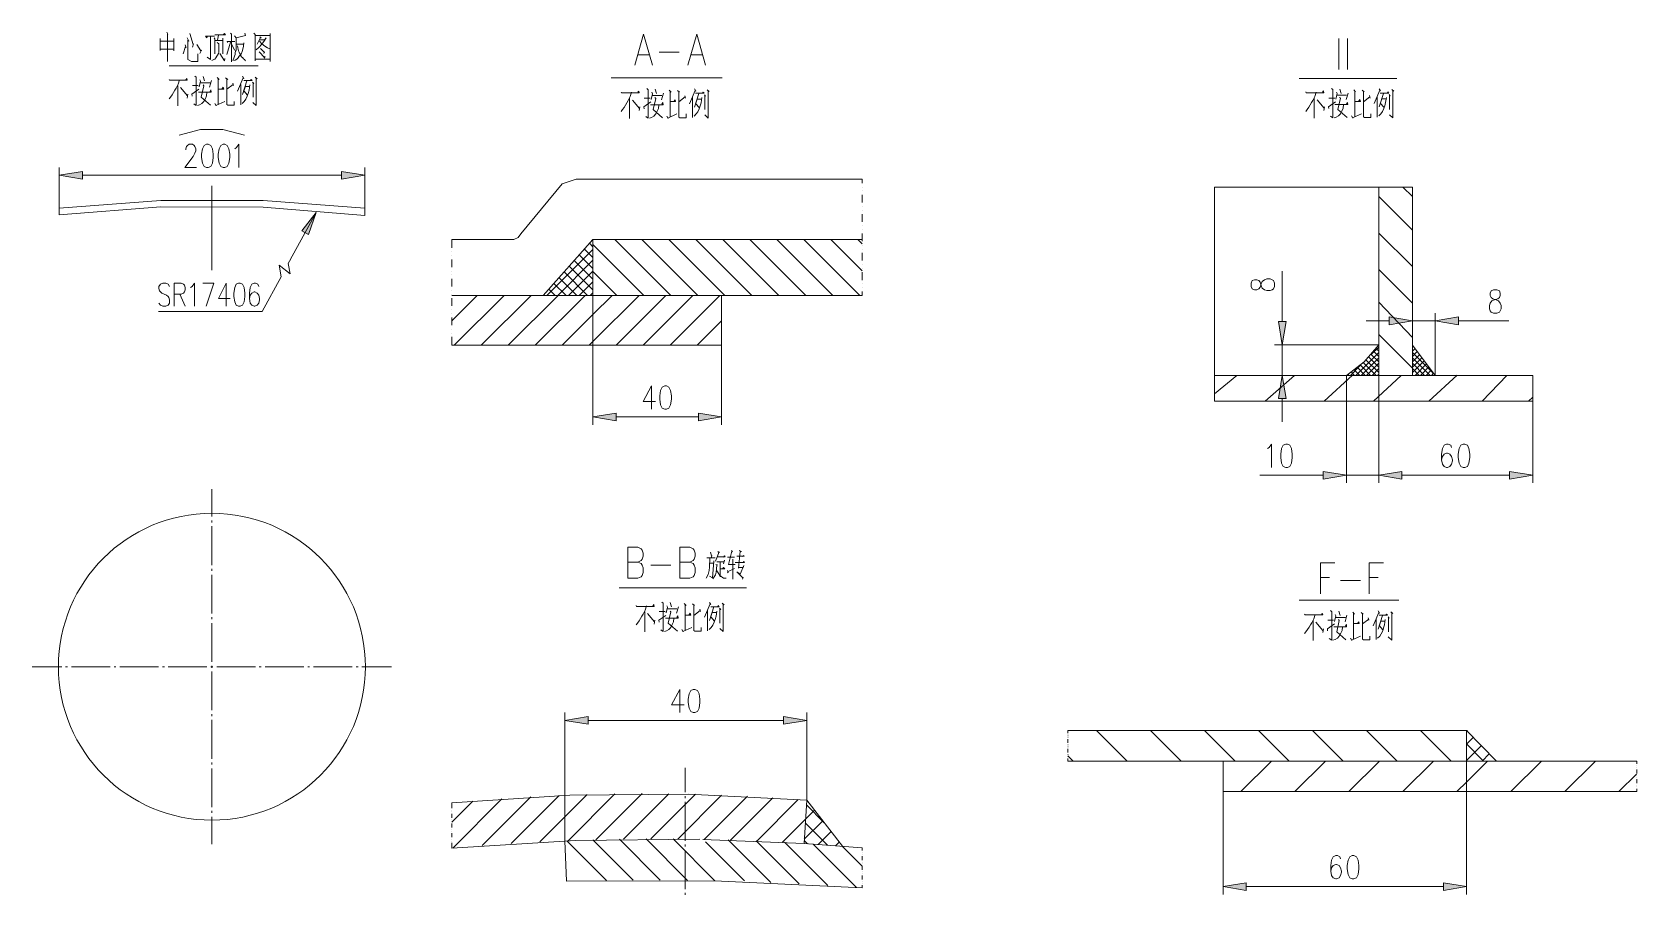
# Model space of a CAD drawing. Header units: millimetres. Extents: x 0 to 829, y 0 to 570.
# Drawn here: x 278.7 to 477.4, y 102.7 to 209.6 of the extents above; entities that cross this region are included whole.
import ezdxf

# ---------------------------------------------------------------- set-up
doc = ezdxf.new("R2010")
doc.units = ezdxf.units.MM

msp = doc.modelspace()

# ---------------------------------------------------------------- hatches: boundary and pattern name
h = msp.add_hatch(color=0)
h.dxf.hatch_style = 2
h.paths.add_polyline_path([(284.882167, 192.345028), (282.0035, 191.86525), (284.882167, 191.385472)])
h = msp.add_hatch(color=0)
h.dxf.hatch_style = 2
h.paths.add_polyline_path([(316.984944, 192.345028), (319.863611, 191.86525), (316.984944, 191.385472)])
h = msp.add_hatch(color=0)
h.dxf.hatch_style = 2
h.paths.add_polyline_path([(312.892722, 184.541583), (313.834639, 187.257972), (312.060167, 184.993139)])
h = msp.add_hatch(color=0)
h.dxf.hatch_style = 2
h.paths.add_polyline_path([(433.024139, 173.739528), (433.503917, 170.860861), (433.983694, 173.739528)])
h = msp.add_hatch(color=0)
h.dxf.hatch_style = 2
h.paths.add_polyline_path([(446.764833, 174.303972), (449.647028, 173.824194), (446.764833, 173.344417)])
h = msp.add_hatch(color=0)
h.dxf.hatch_style = 2
h.paths.add_polyline_path([(455.340861, 174.303972), (452.462194, 173.824194), (455.340861, 173.344417)])
h = msp.add_hatch(color=0)
h.dxf.hatch_style = 2
h.paths.add_polyline_path([(433.024139, 164.196889), (433.503917, 167.075556), (433.983694, 164.196889)])
h = msp.add_hatch(color=0)
h.dxf.hatch_style = 2
h.paths.add_polyline_path([(350.99625, 162.397722), (348.114056, 161.917944), (350.99625, 161.434639)])
h = msp.add_hatch(color=0)
h.dxf.hatch_style = 2
h.paths.add_polyline_path([(361.188, 162.397722), (364.066667, 161.917944), (361.188, 161.434639)])
h = msp.add_hatch(color=0)
h.dxf.hatch_style = 2
h.paths.add_polyline_path([(438.5945, 155.179889), (441.473167, 154.700111), (438.5945, 154.220333)])
h = msp.add_hatch(color=0)
h.dxf.hatch_style = 2
h.paths.add_polyline_path([(448.338222, 155.179889), (445.459556, 154.700111), (448.338222, 154.220333)])
h = msp.add_hatch(color=0)
h.dxf.hatch_style = 2
h.paths.add_polyline_path([(448.338222, 155.179889), (445.459556, 154.700111), (448.338222, 154.220333)])
h = msp.add_hatch(color=0)
h.dxf.hatch_style = 2
h.paths.add_polyline_path([(461.652056, 155.179889), (464.530722, 154.700111), (461.652056, 154.220333)])
h = msp.add_hatch(color=0)
h.dxf.hatch_style = 2
h.paths.add_polyline_path([(347.514333, 124.812778), (344.635667, 124.333), (347.514333, 123.853222)])
h = msp.add_hatch(color=0)
h.dxf.hatch_style = 2
h.paths.add_polyline_path([(371.725472, 124.812778), (374.604139, 124.333), (371.725472, 123.853222)])
h = msp.add_hatch(color=0)
h.dxf.hatch_style = 2
h.paths.add_polyline_path([(429.051861, 104.217611), (426.173194, 103.737833), (429.051861, 103.258056)])
h = msp.add_hatch(color=0)
h.dxf.hatch_style = 2
h.paths.add_polyline_path([(453.464083, 104.217611), (456.34275, 103.737833), (453.464083, 103.258056)])

# ---------------------------------------------------------------- linework, layer by layer
at = {"color": 0, "lineweight": 0}
for points in [[(295.331444, 209.599389), (295.447861, 209.331278), (295.419639, 209.408889), (295.419639, 205.951667), (295.419639, 207.489778), (294.555333, 207.489778), (296.19575, 207.489778), (296.19575, 207.256944), (296.19575, 208.795056), (296.19575, 208.488139), (294.527111, 208.488139), (294.527111, 208.795056), (294.527111, 207.334556)], [(297.864389, 208.869139), (298.065472, 208.488139), (297.952583, 208.601028), (297.952583, 206.223306), (298.097222, 206.106889), (298.382972, 205.951667), (299.190833, 205.951667), (299.190833, 206.911222)], [(298.210111, 209.408889), (298.612278, 208.064806), (298.644028, 208.142417), (298.527611, 207.719083)], [(300.397333, 209.101972), (300.284444, 208.869139), (300.111583, 209.101972), (301.261639, 209.101972)], [(300.743056, 209.101972), (300.743056, 206.1845), (300.340889, 206.491417)], [(301.205194, 208.869139), (301.289861, 208.75625), (301.289861, 206.911222)], [(301.289861, 209.253667), (302.616306, 209.253667), (302.471667, 209.408889), (302.327028, 209.253667)], [(301.752, 209.214861), (301.607361, 208.601028)], [(302.270583, 208.830333), (302.270583, 206.911222)], [(303.247778, 209.447694), (303.335972, 209.331278), (303.335972, 205.912861)], [(303.911, 208.907944), (303.911, 207.373361), (303.854556, 207.218139), (303.826333, 207.027639), (303.798111, 206.837139), (303.738139, 206.604306), (303.653472, 206.375), (303.537056, 206.068083)], [(305.004611, 209.447694), (305.092806, 209.176056), (303.911, 208.907944), (303.709917, 209.140778)], [(306.098222, 209.447694), (306.271083, 209.292472), (306.271083, 206.029278), (306.271083, 206.258583), (308.144333, 206.258583), (308.144333, 205.951667), (308.144333, 209.408889), (308.144333, 209.176056), (306.271083, 209.176056)], [(306.877861, 208.639833), (307.452889, 208.639833), (307.62575, 208.907944), (307.368222, 208.449333), (307.050722, 208.064806), (306.789667, 207.719083), (306.415722, 207.412167)], [(306.877861, 209.024361), (307.0225, 208.869139), (306.962528, 208.94675), (306.532139, 208.103611)], [(353.303417, 205.482472), (354.400556, 209.324222), (355.497694, 205.482472)], [(359.88625, 205.482472), (360.983389, 209.324222), (362.080528, 205.482472)], [(440.503028, 204.981528), (440.503028, 208.81975)], [(441.600167, 204.981528), (441.600167, 208.81975)], [(297.606861, 208.026), (297.71975, 207.680278), (297.663306, 207.796694), (297.345806, 206.911222)], [(299.074417, 208.064806), (299.536556, 207.256944), (299.621222, 207.373361), (299.448361, 206.950028)], [(301.579139, 208.294111), (301.780222, 208.142417), (301.780222, 207.10525), (301.723778, 206.950028), (301.635583, 206.759528), (301.550917, 206.604306), (301.406278, 206.413806), (301.289861, 206.258583), (301.176972, 206.1845), (300.915917, 206.068083)], [(301.349833, 208.562222), (302.298806, 208.562222)], [(301.896639, 206.950028), (302.471667, 206.029278), (302.528111, 206.336194)], [(303.219556, 208.371722), (302.789167, 206.837139)], [(302.873833, 208.294111), (302.817389, 208.449333), (303.766361, 208.449333)], [(303.364194, 208.142417), (303.738139, 207.373361)], [(304.859972, 208.255306), (304.83175, 207.870778), (304.803528, 207.641472), (304.718861, 207.373361), (304.658889, 207.144056), (304.602444, 206.988833), (304.457806, 206.798333), (304.313167, 206.604306), (304.172056, 206.413806), (303.999194, 206.258583), (303.798111, 206.106889), (303.653472, 206.068083)], [(303.911, 208.103611), (304.803528, 208.103611)], [(304.083861, 207.909583), (304.140306, 207.680278), (304.172056, 207.450972), (304.2285, 207.256944), (304.313167, 207.10525), (304.373139, 206.911222), (304.486028, 206.720722), (304.602444, 206.530222), (304.747083, 206.413806), (304.83175, 206.297389), (304.976389, 206.1845), (305.092806, 206.029278)], [(306.761444, 207.144056), (307.452889, 206.452611), (307.509333, 206.5655), (307.396444, 206.375)], [(306.817889, 208.488139), (307.107167, 208.142417), (307.481111, 207.870778), (307.798611, 207.641472), (308.087889, 207.528583)], [(306.962528, 207.563861), (307.424667, 207.066444), (307.452889, 207.144056), (307.368222, 206.950028)], [(353.716167, 206.763056), (355.088472, 206.763056)], [(356.319667, 207.129944), (358.789111, 207.129944)], [(360.299, 206.763056), (361.667778, 206.763056)], [(295.617194, 205.429556), (306.637972, 205.429556)], [(295.62425, 203.736222), (295.680694, 203.623333), (297.867917, 203.623333), (297.811472, 203.852639), (297.695056, 203.697417)], [(296.918944, 203.623333), (296.918944, 203.697417), (296.746083, 203.161194), (296.516778, 202.663778), (296.343917, 202.392139), (296.171056, 202.124028), (295.998194, 201.817111), (295.797111, 201.549), (295.62425, 201.319694)], [(296.689639, 202.970694), (296.689639, 200.473028)], [(298.502917, 202.970694), (299.222583, 202.970694)], [(298.816889, 204.159556), (298.98975, 204.004333), (298.98975, 200.511833), (298.675778, 200.705861)], [(299.423667, 203.697417), (299.508333, 203.506917), (299.335472, 202.815472)], [(299.451889, 203.312889), (300.690139, 203.312889)], [(299.825833, 203.044778), (299.914028, 202.931889), (299.596528, 201.549), (300.746583, 200.550639)], [(299.854056, 204.081944), (300.026917, 203.545722)], [(300.863, 203.584528), (300.633694, 202.776667)], [(301.582667, 203.965528), (301.811972, 203.736222)], [(301.699083, 203.813833), (301.699083, 200.62825)], [(301.699083, 202.547361), (302.390528, 202.547361), (302.330556, 202.776667), (302.157694, 202.547361)], [(302.619833, 203.93025), (302.877361, 203.736222)], [(302.792694, 203.813833), (302.792694, 200.705861), (302.792694, 200.62825), (302.905583, 200.550639), (303.685222, 200.550639), (303.685222, 201.012778)], [(303.568806, 203.122389), (302.792694, 202.508556)], [(303.512361, 203.277611), (303.597028, 202.970694)], [(304.722389, 204.12075), (304.89525, 203.852639), (304.807056, 203.93025), (304.115611, 202.27925)], [(304.489556, 203.122389), (304.489556, 200.589444)], [(305.614917, 203.044778), (305.526722, 202.392139), (305.410306, 202.011139), (305.297417, 201.665417), (305.124556, 201.280889), (304.923472, 201.012778), (304.662417, 200.741139)], [(305.269194, 203.545722), (304.722389, 201.855917), (305.068111, 202.854278), (305.583167, 202.854278)], [(304.8635, 203.584528), (305.900667, 203.584528), (305.787778, 203.736222), (305.699583, 203.584528)], [(305.960639, 203.3905), (306.10175, 203.238806), (306.017083, 203.277611), (306.017083, 201.549)], [(306.302833, 204.004333), (306.535667, 203.813833), (306.41925, 203.891444), (306.41925, 200.511833), (305.988861, 200.896361)], [(350.389472, 203.916139), (364.119583, 203.916139)], [(435.585306, 203.849111), (447.689111, 203.849111)], [(297.031833, 202.737861), (297.896139, 201.700694)], [(297.956111, 201.894722), (297.867917, 201.432583)], [(298.474694, 201.665417), (298.442944, 201.894722), (299.30725, 202.508556)], [(300.316194, 202.162833), (300.25975, 201.700694), (300.115111, 201.3585), (299.914028, 201.012778), (299.681194, 200.741139), (299.395444, 200.589444), (299.134389, 200.511833)], [(299.250806, 202.162833), (300.834778, 202.162833), (300.806556, 202.430944), (300.690139, 202.240444)], [(301.409806, 200.511833), (302.531639, 201.012778)], [(304.8635, 202.318056), (305.325639, 201.778306)], [(351.603028, 202.176944), (351.663, 202.064056), (353.850222, 202.064056), (353.793778, 202.293361), (353.677361, 202.138139)], [(352.90125, 202.064056), (352.90125, 202.138139), (352.728389, 201.601917), (352.495556, 201.1045), (352.322694, 200.832861), (352.153361, 200.56475), (351.9805, 200.257833), (351.775889, 199.989722), (351.603028, 199.760417)], [(352.668417, 201.411417), (352.668417, 198.91375)], [(353.014139, 201.178583), (353.878444, 200.144944)], [(354.453472, 200.106139), (354.42525, 200.335444), (355.289556, 200.949278)], [(354.485222, 201.411417), (355.204889, 201.411417)], [(354.799194, 202.600278), (354.972056, 202.445056), (354.972056, 198.952556), (354.658083, 199.146583)], [(355.233111, 200.603556), (356.817083, 200.603556), (356.788861, 200.871667), (356.672444, 200.681167)], [(355.405972, 202.138139), (355.490639, 201.947639), (355.317778, 201.256194)], [(355.434194, 201.757139), (356.672444, 201.757139)], [(355.808139, 201.4855), (355.896333, 201.372611), (355.578833, 199.989722), (356.728889, 198.991361)], [(355.836361, 202.522667), (356.009222, 201.986444)], [(356.845306, 202.02525), (356.616, 201.217389)], [(357.564972, 202.409778), (357.794278, 202.176944)], [(357.681389, 202.254556), (357.681389, 199.068972)], [(357.681389, 200.988083), (358.369306, 200.988083), (358.312861, 201.217389), (358.14, 200.988083)], [(358.602139, 202.370972), (358.859667, 202.176944)], [(358.775, 202.254556), (358.775, 199.146583), (358.775, 199.068972), (358.887889, 198.991361), (359.667528, 198.991361), (359.667528, 199.4535)], [(359.551111, 201.563111), (358.775, 200.949278)], [(359.494667, 201.718333), (359.579333, 201.411417)], [(360.701167, 202.561472), (360.874028, 202.293361), (360.789361, 202.370972), (360.097917, 200.719972)], [(360.471861, 201.563111), (360.471861, 199.030167)], [(361.593694, 201.4855), (361.509028, 200.832861), (361.392611, 200.451861), (361.279722, 200.106139), (361.106861, 199.721611), (360.905778, 199.4535), (360.644722, 199.185389)], [(361.2515, 201.986444), (360.701167, 200.296639), (361.046889, 201.295), (361.565472, 201.295)], [(360.845806, 202.02525), (361.882972, 202.02525), (361.766556, 202.176944), (361.681889, 202.02525)], [(361.939417, 201.831222), (362.084056, 201.679528), (361.999389, 201.718333), (361.999389, 199.989722)], [(362.285139, 202.445056), (362.517972, 202.254556), (362.401556, 202.332167), (362.401556, 198.952556), (361.971167, 199.337083)], [(436.414333, 202.201639), (436.470778, 202.085222), (438.658, 202.085222), (438.601556, 202.314528), (438.485139, 202.162833)], [(437.709028, 202.085222), (437.709028, 202.162833), (437.536167, 201.626611), (437.306861, 201.125667), (437.134, 200.857556), (436.961139, 200.589444), (436.788278, 200.282528), (436.587194, 200.014417), (436.414333, 199.781583)], [(437.479722, 201.432583), (437.479722, 198.938444)], [(437.825444, 201.203278), (438.68975, 200.166111)], [(439.264778, 200.127306), (439.236556, 200.360139), (440.097333, 200.973972)], [(439.293, 201.432583), (440.012667, 201.432583)], [(439.6105, 202.624972), (439.783361, 202.46975), (439.783361, 198.97725), (439.465861, 199.16775)], [(440.040889, 200.62825), (441.624861, 200.62825), (441.596639, 200.896361), (441.480222, 200.702333)], [(440.21375, 202.162833), (440.301944, 201.972333), (440.129083, 201.280889)], [(440.241972, 201.778306), (441.480222, 201.778306)], [(440.615917, 201.510194), (440.704111, 201.393778), (440.386611, 200.014417), (441.540194, 199.016056)], [(440.647667, 202.547361), (440.817, 202.007611)], [(441.653083, 202.046417), (441.423778, 201.242083)], [(442.37275, 202.430944), (442.602056, 202.201639)], [(442.489167, 202.27925), (442.489167, 199.090139)], [(442.489167, 201.00925), (443.180611, 201.00925), (443.120639, 201.242083), (442.947778, 201.00925)], [(443.409917, 202.392139), (443.667444, 202.201639)], [(443.582778, 202.27925), (443.582778, 199.16775), (443.582778, 199.090139), (443.699194, 199.016056), (444.475306, 199.016056), (444.475306, 199.474667)], [(444.358889, 201.587806), (443.582778, 200.973972)], [(444.302444, 201.7395), (444.390639, 201.432583)], [(445.512472, 202.586167), (445.685333, 202.314528), (445.597139, 202.392139), (444.905694, 200.741139)], [(445.283167, 201.587806), (445.283167, 199.054861)], [(446.405, 201.510194), (446.316806, 200.857556), (446.203917, 200.473028), (446.0875, 200.127306), (445.914639, 199.742778), (445.713556, 199.474667), (445.4525, 199.206556)], [(446.059278, 202.007611), (445.512472, 200.321333), (445.858194, 201.319694), (446.376778, 201.319694)], [(445.657111, 202.046417), (446.69075, 202.046417), (446.577861, 202.201639), (446.489667, 202.046417)], [(445.657111, 200.779944), (446.115722, 200.243722)], [(446.750722, 201.855917), (446.895361, 201.700694), (446.807167, 201.7395), (446.807167, 200.014417)], [(447.096444, 202.46975), (447.32575, 202.27925), (447.209333, 202.353333), (447.209333, 198.97725), (446.778944, 199.361778)], [(301.293389, 200.741139), (301.46625, 200.473028)], [(353.938417, 200.335444), (353.850222, 199.873306)], [(356.2985, 200.603556), (356.238528, 200.144944), (356.097417, 199.799222), (355.896333, 199.4535), (355.6635, 199.185389), (355.37775, 199.030167), (355.116694, 198.952556)], [(357.275694, 199.185389), (357.448556, 198.91375)], [(357.392111, 198.952556), (358.513944, 199.4535)], [(360.845806, 200.758778), (361.307944, 200.219028)], [(438.746194, 200.360139), (438.658, 199.898)], [(441.106278, 200.62825), (441.049833, 200.166111), (440.905194, 199.820389), (440.704111, 199.474667), (440.474806, 199.206556), (440.185528, 199.054861), (439.924472, 198.97725)], [(442.087, 199.206556), (442.259861, 198.938444)], [(442.199889, 198.97725), (443.32525, 199.474667)], [(304.965806, 196.839417), (302.29175, 197.537917), (299.525972, 197.537917), (296.851917, 196.839417)], [(297.695056, 195.019083), (297.695056, 195.156667), (297.797361, 195.431833), (297.899667, 195.569417), (298.104278, 195.703472), (298.517028, 195.703472), (298.721639, 195.569417), (298.823944, 195.431833), (298.92625, 195.156667), (298.92625, 194.8815), (298.823944, 194.606333), (298.619333, 194.197111), (297.589222, 192.824806), (299.032083, 192.824806)], [(303.759306, 195.156667), (303.967444, 195.29425), (304.274361, 195.703472), (304.274361, 192.824806)], [(282.0035, 187.773028), (282.0035, 192.824806)], [(319.863611, 187.773028), (319.863611, 192.824806)], [(284.882167, 191.86525), (316.984944, 191.86525)], [(344.293472, 190.821028), (346.057361, 191.364306)], [(381.472722, 191.364306), (346.057361, 191.364306)], [(381.472722, 191.364306), (381.472722, 190.881)], [(300.915917, 190.535278), (300.915917, 180.089528)], [(300.915917, 190.535278), (300.915917, 187.250917)], [(344.293472, 190.821028), (339.206417, 184.619194)], [(381.472722, 190.401222), (381.490361, 190.401222)], [(381.472722, 189.921444), (381.490361, 189.921444)], [(381.472722, 189.441667), (381.472722, 188.482111)], [(449.647028, 190.40475), (425.114861, 190.40475)], [(425.114861, 190.40475), (425.114861, 163.8935)], [(445.459556, 190.40475), (445.459556, 167.075556)], [(445.459556, 190.40475), (445.459556, 167.075556)], [(445.459556, 189.222944), (449.647028, 185.074278)], [(445.459556, 189.222944), (449.647028, 185.074278)], [(448.454639, 190.40475), (449.647028, 189.222944)], [(448.454639, 190.40475), (449.647028, 189.222944)], [(449.647028, 190.40475), (449.647028, 167.075556)], [(449.647028, 190.40475), (449.647028, 167.075556)], [(319.863611, 187.773028), (307.255333, 188.718472), (294.611778, 188.718472), (282.0035, 187.773028)], [(319.863611, 186.887556), (307.258861, 187.900028), (294.611778, 187.931778), (282.0035, 186.97575)], [(282.0035, 187.773028), (282.0035, 186.97575)], [(313.834639, 187.257972), (310.631417, 181.373639)], [(319.863611, 187.773028), (319.863611, 186.887556)], [(381.472722, 188.002333), (381.490361, 188.002333)], [(381.472722, 187.522556), (381.490361, 187.522556)], [(381.472722, 187.042778), (381.472722, 186.083222)], [(300.915917, 186.771139), (300.915917, 186.53125)], [(300.915917, 186.051472), (300.915917, 182.770639)], [(381.472722, 185.603444), (381.490361, 185.603444)], [(381.472722, 185.123667), (381.490361, 185.123667)], [(338.338583, 183.906583), (330.630389, 183.906583)], [(330.630389, 183.906583), (330.630389, 182.869417)], [(338.338583, 183.906583), (338.86775, 184.15), (339.206417, 184.619194)], [(348.114056, 183.906583), (341.940444, 176.967444)], [(348.114056, 183.003472), (347.690722, 183.430333)], [(348.114056, 183.906583), (381.472722, 183.906583)], [(348.114056, 176.967444), (348.114056, 183.906583)], [(354.435833, 176.967444), (348.114056, 183.285694)], [(357.780167, 176.967444), (350.8375, 183.906583)], [(361.1245, 176.967444), (354.181833, 183.906583)], [(364.468833, 176.967444), (357.526167, 183.906583)], [(367.809639, 176.967444), (360.8705, 183.906583)], [(371.153972, 176.967444), (364.214833, 183.906583)], [(374.498306, 176.967444), (367.555639, 183.906583)], [(377.842639, 176.967444), (370.899972, 183.906583)], [(381.186972, 176.967444), (374.244306, 183.906583)], [(381.472722, 180.0225), (377.588639, 183.906583)], [(381.472722, 183.366833), (380.932972, 183.906583)], [(381.472722, 184.643889), (381.472722, 183.684333)], [(381.472722, 183.204556), (381.490361, 183.204556)], [(445.459556, 184.696806), (449.647028, 180.548139)], [(445.459556, 184.696806), (449.647028, 180.548139)], [(310.359778, 180.94325), (310.694917, 181.525333)], [(310.603194, 179.634444), (310.359778, 180.94325)], [(330.630389, 182.389639), (330.648028, 182.389639)], [(330.630389, 181.909861), (330.648028, 181.909861)], [(330.630389, 181.430083), (330.630389, 180.470528)], [(342.420222, 176.967444), (348.114056, 182.661278)], [(343.75725, 176.967444), (348.114056, 181.32425)], [(348.114056, 178.992389), (345.799833, 181.306611)], [(348.114056, 180.329417), (346.431306, 182.012167)], [(348.114056, 181.666444), (347.05925, 182.72125)], [(381.472722, 182.724778), (381.490361, 182.724778)], [(381.472722, 182.245), (381.472722, 181.285444)], [(309.491944, 179.274611), (307.153028, 174.977778)], [(309.262639, 180.731583), (310.603194, 179.634444)], [(309.491944, 179.274611), (309.262639, 180.731583)], [(330.630389, 179.99075), (330.648028, 179.99075)], [(330.630389, 179.510972), (330.648028, 179.510972)], [(330.630389, 179.031194), (330.630389, 178.071639)], [(346.127917, 176.967444), (343.912472, 179.182889)], [(347.464944, 176.967444), (344.543944, 179.888444)], [(345.094278, 176.967444), (348.114056, 179.987222)], [(348.114056, 177.655361), (345.171889, 180.597528)], [(351.0915, 176.967444), (348.114056, 179.941361)], [(381.472722, 180.805667), (381.490361, 180.805667)], [(381.472722, 180.325889), (381.490361, 180.325889)], [(381.472722, 179.846111), (381.472722, 178.886556)], [(433.503917, 173.739528), (433.503917, 179.976639)], [(445.459556, 180.170667), (449.647028, 176.018472)], [(445.459556, 180.170667), (449.647028, 176.018472)], [(295.691278, 178.092806), (295.500778, 178.367972), (295.2115, 178.505556), (294.826972, 178.505556), (294.541222, 178.367972), (294.347194, 178.092806), (294.347194, 177.821167), (294.445972, 177.546), (294.541222, 177.408417), (294.731722, 177.270833), (295.30675, 176.995667), (295.500778, 176.858083), (295.596028, 176.724028), (295.691278, 176.448861), (295.691278, 176.036111), (295.500778, 175.764472), (295.2115, 175.626889), (294.826972, 175.626889), (294.541222, 175.764472), (294.347194, 176.036111)], [(296.269833, 175.626889), (296.269833, 178.505556), (297.130611, 178.505556), (297.419889, 178.367972), (297.515139, 178.230389), (297.610389, 177.955222), (297.610389, 177.683583), (297.515139, 177.408417), (297.419889, 177.270833), (297.130611, 177.13325), (296.269833, 177.13325)], [(296.940111, 177.13325), (297.610389, 175.626889)], [(298.284194, 177.955222), (298.474694, 178.092806), (298.763972, 178.505556), (298.763972, 175.626889)], [(299.818778, 178.505556), (301.162861, 178.505556), (300.203306, 175.626889)], [(302.697444, 178.505556), (301.737889, 176.586444), (303.177222, 176.586444)], [(302.697444, 178.505556), (302.697444, 175.626889)], [(306.729694, 178.092806), (306.634444, 178.367972), (306.345167, 178.505556), (306.154667, 178.505556), (305.865389, 178.367972), (305.674889, 177.955222), (305.576111, 177.270833), (305.576111, 176.586444), (305.674889, 176.036111), (305.865389, 175.764472), (306.154667, 175.626889), (306.249917, 175.626889), (306.535667, 175.764472), (306.729694, 176.036111), (306.824944, 176.448861), (306.824944, 176.586444), (306.729694, 176.995667), (306.535667, 177.270833), (306.249917, 177.408417), (306.154667, 177.408417), (305.865389, 177.270833), (305.674889, 176.995667), (305.576111, 176.586444)], [(330.630389, 177.591861), (330.648028, 177.591861)], [(330.630389, 177.112083), (330.648028, 177.112083)], [(381.472722, 176.967444), (330.630389, 176.967444)], [(330.630389, 173.827722), (333.766583, 176.967444)], [(330.940833, 170.793833), (337.110917, 176.967444)], [(334.285167, 170.793833), (340.45525, 176.967444)], [(337.6295, 170.793833), (343.799583, 176.967444)], [(340.973833, 170.793833), (347.143917, 176.967444)], [(342.116833, 176.967444), (342.025111, 177.059167)], [(343.453861, 176.967444), (342.653056, 177.764722)], [(344.790889, 176.967444), (343.284528, 178.473806)], [(346.431306, 176.967444), (348.114056, 178.650194)], [(347.768333, 176.967444), (348.114056, 177.313167)], [(348.114056, 176.967444), (348.114056, 160.954861)], [(348.114056, 171.252444), (353.829056, 176.967444)], [(348.114056, 174.59325), (350.48825, 176.967444)], [(351.003306, 170.793833), (357.173389, 176.967444)], [(354.347639, 170.793833), (360.517722, 176.967444)], [(357.691972, 170.793833), (363.862056, 176.967444)], [(364.066667, 176.967444), (364.066667, 170.793833)], [(381.472722, 178.406778), (381.490361, 178.406778)], [(381.472722, 177.927), (381.490361, 177.927)], [(381.472722, 177.447222), (381.472722, 176.967444)], [(307.153028, 174.977778), (294.311917, 174.981306)], [(330.630389, 176.632306), (330.630389, 175.67275)], [(330.630389, 175.192972), (330.648028, 175.192972)], [(445.459556, 176.145472), (449.647028, 171.742806)], [(445.459556, 176.145472), (449.647028, 171.742806)], [(330.630389, 174.713194), (330.648028, 174.713194)], [(330.630389, 174.233417), (330.630389, 173.273861)], [(344.314639, 170.793833), (348.114056, 174.59325)], [(361.036306, 170.793833), (364.066667, 173.827722)], [(446.764833, 173.824194), (443.886167, 173.824194)], [(449.647028, 170.800889), (449.647028, 174.78375)], [(449.647028, 173.824194), (452.462194, 173.824194)], [(452.462194, 167.075556), (452.462194, 174.78375)], [(455.340861, 173.824194), (461.577972, 173.824194)], [(330.630389, 172.794083), (330.648028, 172.794083)], [(330.630389, 172.314306), (330.648028, 172.314306)], [(330.630389, 171.834528), (330.630389, 170.793833)], [(347.658972, 170.793833), (348.114056, 171.252444)], [(445.466611, 172.120278), (449.647028, 167.971611)], [(445.466611, 172.120278), (449.647028, 167.971611)], [(364.066667, 170.793833), (330.630389, 170.793833)], [(364.066667, 170.793833), (364.066667, 160.954861)], [(445.459556, 170.860861), (432.544361, 170.860861)], [(433.503917, 167.075556), (433.503917, 170.860861)], [(441.473167, 167.075556), (443.670972, 168.75125), (445.459556, 170.860861)], [(442.619694, 167.075556), (445.459556, 169.915417)], [(443.289972, 167.075556), (445.459556, 169.245139)], [(445.459556, 167.410694), (443.900278, 168.9735)], [(445.459556, 168.080972), (444.228361, 169.312167)], [(445.459556, 168.747722), (444.542333, 169.664944)], [(444.559972, 169.686111), (445.459556, 170.585694)], [(445.459556, 169.418), (444.84925, 170.028306)], [(445.459556, 170.08475), (445.138528, 170.405778)], [(449.647028, 170.800889), (452.462194, 167.075556)], [(449.647028, 170.088278), (449.953944, 170.395194)], [(449.647028, 169.418), (450.239694, 170.014194)], [(452.483361, 167.075556), (449.647028, 169.915417)], [(449.647028, 168.75125), (450.528972, 169.633194)], [(449.647028, 168.080972), (450.814722, 169.252194)], [(451.816611, 167.075556), (449.647028, 169.245139)], [(425.114861, 167.075556), (464.530722, 167.075556)], [(425.114861, 167.075556), (464.530722, 167.075556)], [(427.870056, 167.075556), (425.114861, 164.768389)], [(427.870056, 167.075556), (425.114861, 164.768389)], [(435.042028, 167.075556), (431.380194, 163.8935)], [(435.042028, 167.075556), (431.380194, 163.8935)], [(441.473167, 167.075556), (432.544361, 167.075556)], [(442.214, 167.086139), (438.693278, 163.8935)], [(442.214, 167.086139), (438.693278, 163.8935)], [(441.473167, 167.075556), (441.473167, 153.740556)], [(441.783611, 167.075556), (441.667194, 167.191972)], [(441.952944, 167.075556), (443.208833, 168.334972)], [(442.450361, 167.075556), (442.069361, 167.456556)], [(443.120639, 167.075556), (442.460944, 167.73525)], [(443.790917, 167.075556), (442.838417, 168.028056)], [(444.457667, 167.075556), (443.205306, 168.327917)], [(445.127944, 167.075556), (443.558083, 168.645417)], [(443.956722, 167.075556), (445.459556, 168.578389)], [(444.627, 167.075556), (445.459556, 167.908111)], [(448.257083, 167.075556), (444.810444, 163.8935)], [(448.257083, 167.075556), (444.810444, 163.8935)], [(445.29375, 167.075556), (445.459556, 167.241361)], [(445.459556, 167.075556), (445.459556, 153.740556)], [(445.459556, 167.075556), (445.459556, 153.740556)], [(449.647028, 167.414222), (451.104, 168.871194)], [(451.146333, 167.075556), (449.647028, 168.574861)], [(450.476056, 167.075556), (449.647028, 167.908111)], [(449.975111, 167.075556), (451.393278, 168.490194)], [(450.645389, 167.075556), (451.679028, 168.109194)], [(451.315667, 167.075556), (451.968306, 167.728194)], [(455.178583, 167.093194), (451.650806, 163.8935)], [(455.178583, 167.093194), (451.650806, 163.8935)], [(451.982417, 167.075556), (452.254056, 167.347194)], [(461.341611, 167.075556), (458.258333, 163.8935)], [(461.341611, 167.075556), (458.258333, 163.8935)], [(464.530722, 163.8935), (464.530722, 167.075556)], [(355.370694, 165.756167), (354.344111, 163.837056), (355.88575, 163.837056)], [(355.370694, 165.756167), (355.370694, 162.8775)], [(425.114861, 163.8935), (464.530722, 163.8935)], [(433.503917, 164.196889), (433.503917, 161.318222)], [(464.530722, 164.387389), (464.02625, 163.8935)], [(464.530722, 164.387389), (464.02625, 163.8935)], [(464.530722, 163.8935), (464.530722, 153.740556)], [(350.99625, 161.917944), (361.188, 161.917944)], [(431.673, 157.991528), (431.877611, 158.129111), (432.184528, 158.541861), (432.184528, 155.659667)], [(454.480083, 158.129111), (454.377778, 158.404278), (454.070861, 158.541861), (453.862722, 158.541861), (453.555806, 158.404278), (453.351194, 157.991528), (453.248889, 157.307139), (453.248889, 156.619222), (453.351194, 156.072417), (453.555806, 155.79725), (453.862722, 155.659667), (453.968556, 155.659667), (454.275472, 155.79725), (454.480083, 156.072417), (454.585917, 156.485167), (454.585917, 156.619222), (454.480083, 157.031972), (454.275472, 157.307139), (453.968556, 157.444722), (453.862722, 157.444722), (453.555806, 157.307139), (453.351194, 157.031972), (453.248889, 156.619222)], [(438.5945, 154.700111), (430.713444, 154.700111)], [(445.459556, 154.700111), (441.473167, 154.700111)], [(448.338222, 154.700111), (451.216889, 154.700111)], [(448.338222, 154.700111), (461.652056, 154.700111)], [(300.915917, 152.9715), (300.915917, 149.57425)], [(300.915917, 149.094472), (300.915917, 148.854583)], [(300.915917, 148.374806), (300.915917, 143.577028)], [(352.435583, 141.929556), (352.435583, 145.771306), (353.670306, 145.771306), (354.083056, 145.587861), (354.217111, 145.404417), (354.354694, 145.037528), (354.354694, 144.674167), (354.217111, 144.307278), (354.083056, 144.123833), (353.670306, 143.940389)], [(358.880833, 141.929556), (358.880833, 145.771306), (360.115556, 145.771306), (360.524778, 145.587861), (360.662361, 145.404417), (360.799944, 145.037528), (360.799944, 144.674167), (360.662361, 144.307278), (360.524778, 144.123833), (360.115556, 143.940389)], [(362.68025, 145.157472), (362.824889, 144.695333), (362.853111, 144.772944), (362.796667, 144.540111)], [(363.601, 145.270361), (363.773861, 145.079861), (363.745639, 145.19275), (363.31525, 144.042694)], [(365.273167, 145.386778), (365.414278, 145.19275), (365.329611, 145.309167), (364.899222, 143.658167), (365.731778, 143.658167), (365.446028, 143.658167), (365.446028, 144.310806), (365.446028, 141.816667)], [(366.250361, 145.386778), (366.511417, 145.270361), (366.366778, 145.270361), (366.137472, 143.199556), (366.165694, 143.273639), (366.740722, 143.273639), (366.797167, 143.506472), (366.366778, 142.4305), (365.964611, 142.737417), (366.684278, 142.007167), (366.740722, 142.084778), (366.652528, 141.816667)], [(352.435583, 143.940389), (353.670306, 143.940389), (354.083056, 143.760472), (354.217111, 143.577028), (354.354694, 143.210139), (354.354694, 142.663333), (354.217111, 142.296444), (354.083056, 142.113), (353.670306, 141.929556), (352.435583, 141.929556)], [(355.31425, 143.577028), (357.783694, 143.577028)], [(358.880833, 143.940389), (360.115556, 143.940389), (360.524778, 143.760472), (360.662361, 143.577028), (360.799944, 143.210139), (360.799944, 142.663333), (360.662361, 142.296444), (360.524778, 142.113), (360.115556, 141.929556), (358.880833, 141.929556)], [(362.221639, 144.466028), (363.255278, 144.466028), (362.595583, 144.466028), (362.563833, 143.312444), (362.535611, 142.892639), (362.3945, 142.391694), (362.133444, 141.929556)], [(362.595583, 143.813389), (363.114167, 143.813389), (363.114167, 144.0815), (363.114167, 144.042694), (362.941306, 142.007167), (362.563833, 142.201194)], [(363.343472, 143.658167), (363.572778, 143.580556), (363.488111, 143.580556), (363.428139, 143.044333), (363.371694, 142.698611), (363.287028, 142.352889), (362.969528, 141.855472)], [(363.459889, 143.965083), (364.380639, 143.965083), (364.437083, 144.159111), (364.292444, 143.735778)], [(363.572778, 144.578917), (364.52175, 144.578917), (364.408861, 144.734139), (364.292444, 144.540111)], [(363.890278, 143.965083), (363.890278, 142.123583), (363.890278, 143.121944), (364.465306, 143.121944), (364.292444, 143.273639), (364.179556, 143.121944)], [(364.782806, 144.540111), (365.675333, 144.540111)], [(364.782806, 142.892639), (364.867472, 142.621), (364.811028, 142.737417), (365.675333, 143.16075)], [(365.731778, 143.887472), (366.913583, 143.887472), (366.797167, 144.042694), (366.740722, 143.887472)], [(365.964611, 144.656528), (366.857139, 144.656528), (366.797167, 144.772944), (366.652528, 144.617722)], [(438.255833, 140.0175), (438.255833, 143.855722), (440.037361, 143.855722)], [(444.288333, 140.0175), (444.288333, 143.855722), (446.069861, 143.855722)], [(300.915917, 143.09725), (300.915917, 142.857361)], [(300.915917, 142.377583), (300.915917, 137.579806)], [(363.488111, 142.853833), (363.629222, 142.621), (363.862056, 142.275278), (364.292444, 141.968361), (364.638167, 141.968361)], [(438.255833, 142.028333), (439.352972, 142.028333)], [(440.725278, 141.664972), (443.191194, 141.664972)], [(444.288333, 142.028333), (445.385472, 142.028333)], [(351.384306, 140.730111), (367.157, 140.730111)], [(435.606472, 139.206111), (447.939583, 139.206111)], [(353.465694, 138.567583), (353.522139, 138.454694), (355.712889, 138.454694), (355.652917, 138.684), (355.540028, 138.528778)], [(354.760389, 138.454694), (354.760389, 138.528778), (354.587528, 137.992556), (354.358222, 137.495139), (354.185361, 137.2235), (354.0125, 136.955389), (353.839639, 136.648472), (353.638556, 136.380361), (353.465694, 136.151056)], [(354.531083, 137.802056), (354.531083, 135.304389)], [(354.876806, 137.569222), (355.741111, 136.532056)], [(356.316139, 136.496778), (356.287917, 136.726083), (357.152222, 137.339917)], [(356.344361, 137.802056), (357.064028, 137.802056)], [(356.661861, 138.990917), (356.834722, 138.835694), (356.834722, 135.343194), (356.517222, 135.537222)], [(357.09225, 136.994194), (358.676222, 136.994194), (358.648, 137.262306), (358.535111, 137.071806)], [(357.265111, 138.528778), (357.353306, 138.338278), (357.180444, 137.646833)], [(357.296861, 138.147778), (358.535111, 138.147778)], [(357.670806, 137.876139), (357.755472, 137.76325), (357.437972, 136.380361), (358.591556, 135.382)], [(357.699028, 138.913306), (357.871889, 138.377083)], [(358.707972, 138.415889), (358.475139, 137.608028)], [(359.427639, 138.796889), (359.656944, 138.567583)], [(359.540528, 138.645194), (359.540528, 135.459611)], [(359.540528, 137.378722), (360.231972, 137.378722), (360.175528, 137.608028), (360.002667, 137.378722)], [(360.461278, 138.761611), (360.722333, 138.567583)], [(360.634139, 138.645194), (360.634139, 135.537222), (360.634139, 135.459611), (360.750556, 135.382), (361.526667, 135.382), (361.526667, 135.844139)], [(361.413778, 137.95375), (360.634139, 137.339917)], [(361.353806, 138.108972), (361.442, 137.802056)], [(362.563833, 138.952111), (362.736694, 138.684), (362.652028, 138.761611), (361.960583, 137.110611)], [(362.334528, 137.95375), (362.334528, 135.420806)], [(363.456361, 137.876139), (363.371694, 137.2235), (363.255278, 136.8425), (363.138861, 136.496778), (362.966, 136.11225), (362.764917, 135.844139), (362.507389, 135.5725)], [(363.110639, 138.377083), (362.563833, 136.687278), (362.909556, 137.685639), (363.428139, 137.685639)], [(362.708472, 138.415889), (363.745639, 138.415889), (363.629222, 138.567583), (363.544556, 138.415889)], [(363.802083, 138.221861), (363.946722, 138.070167), (363.858528, 138.108972), (363.858528, 136.380361)], [(364.147806, 138.835694), (364.377111, 138.645194), (364.264222, 138.722806), (364.264222, 135.343194), (363.830306, 135.727722)], [(436.27675, 137.505722), (436.336722, 137.389306), (438.523944, 137.389306), (438.463972, 137.618611), (438.351083, 137.466917)], [(437.571444, 137.389306), (437.571444, 137.466917), (437.402111, 136.927167), (437.169278, 136.42975), (436.996417, 136.161639), (436.823556, 135.893528), (436.650694, 135.583083), (436.449611, 135.314972), (436.27675, 135.085667)], [(439.472917, 137.925528), (439.645778, 137.773833), (439.645778, 134.277806), (439.328278, 134.471833)], [(440.079694, 137.466917), (440.164361, 137.272889), (439.9915, 136.581444)], [(440.510083, 137.847917), (440.682944, 137.311694)], [(441.519028, 137.3505), (441.286194, 136.542639)], [(442.238694, 137.735028), (442.468, 137.505722)], [(442.351583, 137.579806), (442.351583, 134.394222)], [(443.272333, 137.696222), (443.533389, 137.505722)], [(443.445194, 137.579806), (443.445194, 134.471833), (443.445194, 134.394222), (443.561611, 134.316611), (444.337722, 134.316611), (444.337722, 134.77875)], [(445.374889, 137.886722), (445.54775, 137.618611), (445.463083, 137.696222), (444.771639, 136.045222)], [(445.921694, 137.311694), (445.374889, 135.621889), (445.720611, 136.62025), (446.239194, 136.62025)], [(445.519528, 137.3505), (446.556694, 137.3505), (446.440278, 137.505722), (446.355611, 137.3505)], [(446.958861, 137.773833), (447.188167, 137.579806), (447.075278, 137.657417), (447.075278, 134.277806), (446.641361, 134.662333)], [(300.915917, 137.0965), (300.915917, 136.856611)], [(300.915917, 136.376833), (300.915917, 131.579056)], [(355.797556, 136.726083), (355.712889, 136.263944)], [(358.157639, 136.994194), (358.101194, 136.532056), (357.956556, 136.189861), (357.755472, 135.844139), (357.526167, 135.5725), (357.236889, 135.420806), (356.979361, 135.343194)], [(359.138361, 135.5725), (359.311222, 135.304389)], [(359.254778, 135.343194), (360.376611, 135.844139)], [(362.708472, 137.149417), (363.170611, 136.609667)], [(437.342139, 136.736667), (437.342139, 134.242528)], [(437.687861, 136.507361), (438.552167, 135.470194)], [(438.608611, 135.660694), (438.523944, 135.202083)], [(439.127194, 135.431389), (439.098972, 135.660694), (439.963278, 136.274528)], [(439.155417, 136.736667), (439.875083, 136.736667)], [(440.972222, 135.928806), (440.91225, 135.470194), (440.767611, 135.124472), (440.566528, 134.77875), (440.337222, 134.510639), (440.047944, 134.355417), (439.790417, 134.277806)], [(439.906833, 135.928806), (441.487278, 135.928806), (441.459056, 136.200444), (441.346167, 136.006417)], [(440.107917, 137.082389), (441.346167, 137.082389)], [(440.481861, 136.814278), (440.566528, 136.697861), (440.249028, 135.314972), (441.402611, 134.316611)], [(442.351583, 136.313333), (443.043028, 136.313333), (442.986583, 136.542639), (442.813722, 136.313333)], [(444.224833, 136.888361), (443.445194, 136.274528)], [(444.164861, 137.043583), (444.253056, 136.736667)], [(445.145583, 136.888361), (445.145583, 134.355417)], [(446.267417, 136.814278), (446.18275, 136.161639), (446.066333, 135.777111), (445.949917, 135.431389), (445.780583, 135.046861), (445.575972, 134.77875), (445.318444, 134.510639)], [(445.519528, 136.084028), (445.981667, 135.547806)], [(446.613139, 137.16), (446.757778, 137.004778), (446.673111, 137.043583), (446.673111, 135.314972)], [(441.949417, 134.510639), (442.122278, 134.242528)], [(442.065833, 134.277806), (443.187667, 134.77875)], [(278.652111, 130.979333), (282.321, 130.979333)], [(278.652111, 130.979333), (282.321, 130.979333)], [(282.800778, 130.979333), (283.040667, 130.979333)], [(282.800778, 130.979333), (283.040667, 130.979333)], [(283.520444, 130.979333), (288.318222, 130.979333)], [(283.520444, 130.979333), (288.318222, 130.979333)], [(288.798, 130.979333), (289.037889, 130.979333)], [(288.798, 130.979333), (289.037889, 130.979333)], [(289.517667, 130.979333), (294.318972, 130.979333)], [(289.517667, 130.979333), (294.318972, 130.979333)], [(294.79875, 130.979333), (295.038639, 130.979333)], [(294.79875, 130.979333), (295.038639, 130.979333)], [(295.518417, 130.979333), (300.316194, 130.979333)], [(295.518417, 130.979333), (300.316194, 130.979333)], [(300.795972, 130.979333), (301.035861, 130.979333)], [(300.795972, 130.979333), (301.035861, 130.979333)], [(300.915917, 131.099278), (300.915917, 130.859389)], [(300.915917, 130.379611), (300.915917, 125.581833)], [(301.515639, 130.979333), (306.313417, 130.979333)], [(301.515639, 130.979333), (306.313417, 130.979333)], [(306.793194, 130.979333), (307.033083, 130.979333)], [(306.793194, 130.979333), (307.033083, 130.979333)], [(307.512861, 130.979333), (312.310639, 130.979333)], [(307.512861, 130.979333), (312.310639, 130.979333)], [(312.790417, 130.979333), (313.030306, 130.979333)], [(312.790417, 130.979333), (313.030306, 130.979333)], [(313.513611, 130.979333), (318.311389, 130.979333)], [(313.513611, 130.979333), (318.311389, 130.979333)], [(318.791167, 130.979333), (319.031056, 130.979333)], [(318.791167, 130.979333), (319.031056, 130.979333)], [(319.510833, 130.979333), (323.179722, 130.979333)], [(319.510833, 130.979333), (323.179722, 130.979333)], [(358.898472, 128.171222), (357.871889, 126.252111), (359.413528, 126.252111)], [(358.898472, 128.171222), (358.898472, 125.292556)], [(344.635667, 109.406972), (344.635667, 125.292556)], [(374.604139, 114.448167), (374.604139, 125.292556)], [(300.915917, 125.102056), (300.915917, 124.862167)], [(300.915917, 124.382389), (300.915917, 119.584611)], [(347.514333, 124.333), (371.725472, 124.333)], [(456.438, 123.070056), (406.967972, 123.070056)], [(406.967972, 123.070056), (406.967972, 122.738444)], [(406.967972, 122.498556), (406.985611, 122.498556)], [(406.967972, 122.258667), (406.985611, 122.258667)], [(406.967972, 122.018778), (406.967972, 121.539)], [(406.967972, 121.299111), (406.985611, 121.299111)], [(414.288111, 119.288278), (410.502806, 123.070056)], [(420.97325, 119.288278), (417.191472, 123.070056)], [(427.661917, 119.288278), (423.880139, 123.070056)], [(434.350583, 119.288278), (430.565278, 123.070056)], [(441.03925, 119.288278), (437.253944, 123.070056)], [(447.724389, 119.288278), (443.942611, 123.070056)], [(454.413056, 119.288278), (450.631278, 123.070056)], [(456.34275, 123.070056), (460.039861, 119.256528)], [(456.34275, 123.070056), (456.34275, 119.288278)], [(456.349806, 121.387306), (457.175306, 122.212806)], [(458.427667, 119.288278), (456.353333, 121.362611)], [(406.967972, 121.059222), (406.985611, 121.059222)], [(406.967972, 120.819333), (406.967972, 120.339556)], [(406.967972, 120.099667), (406.985611, 120.099667)], [(407.599444, 119.288278), (406.967972, 119.91975)], [(406.967972, 119.859778), (406.985611, 119.859778)], [(406.967972, 119.619889), (406.967972, 119.288278)], [(477.421222, 119.288278), (406.967972, 119.288278)], [(426.173194, 115.502972), (426.173194, 119.288278)], [(428.395694, 115.502972), (432.181, 119.288278)], [(435.084361, 115.502972), (438.869667, 119.288278)], [(441.773028, 115.502972), (445.554806, 119.288278)], [(448.461694, 115.502972), (452.243472, 119.288278)], [(456.34275, 119.288278), (456.34275, 102.778278)], [(456.360389, 119.390583), (458.163083, 121.193278)], [(456.420361, 119.288278), (456.360389, 119.34825)], [(456.3745, 116.727111), (458.932139, 119.288278)], [(458.261861, 119.288278), (459.150861, 120.17375)], [(461.8355, 115.502972), (465.620806, 119.288278)], [(468.524167, 115.502972), (472.309472, 119.288278)], [(477.421222, 119.288278), (477.421222, 118.956667)], [(300.915917, 119.104833), (300.915917, 118.864944)], [(300.915917, 118.385167), (300.915917, 113.583861)], [(359.558167, 118.438083), (359.558167, 115.421833)], [(475.212833, 115.502972), (477.385944, 117.676083)], [(477.421222, 118.716778), (477.438861, 118.716778)], [(477.421222, 118.476889), (477.438861, 118.476889)], [(477.421222, 118.237), (477.421222, 117.757222)], [(477.421222, 117.517333), (477.438861, 117.517333)], [(477.421222, 115.502972), (426.173194, 115.502972)], [(426.173194, 115.502972), (426.173194, 102.778278)], [(455.150361, 115.502972), (456.3745, 116.727111)], [(477.421222, 117.277444), (477.438861, 117.277444)], [(477.421222, 117.037556), (477.421222, 116.557778)], [(477.421222, 116.317889), (477.438861, 116.317889)], [(477.421222, 116.078), (477.438861, 116.078)], [(477.421222, 115.838111), (477.421222, 115.502972)], [(374.604139, 114.448167), (359.946222, 115.196056), (345.270667, 115.079639), (330.630389, 114.095389)], [(330.630389, 111.735306), (333.226833, 114.335278)], [(330.630389, 114.095389), (330.630389, 113.460389)], [(330.750333, 108.514444), (336.856917, 114.621028)], [(334.394528, 108.814306), (340.430556, 114.850333)], [(337.989333, 109.064778), (343.951278, 115.026722)], [(341.538278, 109.265861), (347.419083, 115.150194)], [(345.037833, 109.424611), (350.8375, 115.224278)], [(348.495056, 109.5375), (354.210056, 115.2525)], [(351.913472, 109.611583), (357.53675, 115.234861)], [(355.286028, 109.639806), (360.821111, 115.174889)], [(358.623306, 109.63275), (364.063139, 115.072583)], [(359.558167, 114.942056), (359.558167, 114.702167)], [(359.558167, 114.222389), (359.558167, 109.424611)], [(361.921778, 109.586889), (367.262833, 114.931472)], [(365.181444, 109.50575), (370.42725, 114.748028)], [(368.409361, 109.385806), (373.552861, 114.529306)], [(374.604139, 114.448167), (374.269, 109.082417)], [(376.780778, 111.640056), (374.568861, 113.851972)], [(374.604139, 114.448167), (379.024444, 108.74375)], [(300.915917, 113.104083), (300.915917, 112.864194)], [(300.915917, 112.384417), (300.915917, 108.990694)], [(330.630389, 113.2205), (330.648028, 113.2205)], [(330.630389, 112.980611), (330.648028, 112.980611)], [(330.630389, 112.740722), (330.630389, 112.257417)], [(330.630389, 112.017528), (330.648028, 112.017528)], [(330.630389, 111.777639), (330.648028, 111.777639)], [(330.630389, 111.53775), (330.630389, 111.057972)], [(371.602, 109.234111), (374.4595, 112.091611)], [(374.30075, 109.593944), (376.590278, 111.883472)], [(377.197056, 108.884861), (374.431278, 111.650639)], [(374.4595, 112.091611), (375.567222, 113.202861)], [(330.630389, 110.818083), (330.648028, 110.818083)], [(330.630389, 110.578194), (330.648028, 110.578194)], [(330.630389, 110.338306), (330.630389, 109.858528)], [(330.630389, 109.618639), (330.648028, 109.618639)], [(361.364389, 109.597472), (345.983278, 109.459889), (330.630389, 108.503861)], [(330.630389, 109.37875), (330.648028, 109.37875)], [(344.83675, 104.397528), (344.635667, 109.406972)], [(349.807389, 104.503361), (344.893194, 109.417556)], [(353.119972, 104.538639), (348.128167, 109.526917)], [(356.460778, 104.542167), (351.398417, 109.601)], [(359.833333, 104.510417), (354.703944, 109.639806)], [(363.237639, 104.450444), (358.051806, 109.636278)], [(374.269, 109.082417), (361.738333, 109.590417)], [(370.148556, 104.228194), (364.860417, 109.516333)], [(373.655167, 104.065917), (368.328222, 109.389333)], [(374.685278, 109.054194), (374.293694, 109.445778)], [(376.01525, 108.966), (377.613333, 110.564083)], [(330.630389, 109.138861), (330.630389, 108.503861)], [(359.558167, 108.944833), (359.558167, 108.704944)], [(359.558167, 108.225167), (359.558167, 103.427389)], [(366.913583, 104.439861), (362.080528, 109.276444)], [(377.200583, 103.864833), (371.841889, 109.223528)], [(381.472722, 108.539139), (374.269, 109.082417)], [(380.781278, 103.624944), (375.397889, 109.008333)], [(378.195417, 108.810778), (378.636389, 109.248222)], [(381.472722, 106.277833), (379.006806, 108.747278)], [(381.472722, 108.539139), (381.472722, 108.218111)], [(381.472722, 107.978222), (381.490361, 107.978222)], [(381.472722, 107.738333), (381.490361, 107.738333)], [(381.472722, 107.498444), (381.472722, 107.018667)], [(440.742917, 107.163306), (440.640611, 107.438472), (440.333694, 107.576056), (440.125556, 107.576056), (439.818639, 107.438472), (439.614028, 107.025722), (439.508194, 106.341333), (439.508194, 105.656944), (439.614028, 105.106611), (439.818639, 104.831444), (440.125556, 104.697389), (440.227861, 104.697389), (440.538306, 104.831444), (440.742917, 105.106611), (440.845222, 105.519361), (440.845222, 105.656944), (440.742917, 106.066167), (440.538306, 106.341333), (440.227861, 106.478917), (440.125556, 106.478917), (439.818639, 106.341333), (439.614028, 106.066167), (439.508194, 105.656944)], [(381.472722, 106.778778), (381.490361, 106.778778)], [(381.472722, 106.538889), (381.490361, 106.538889)], [(381.472722, 106.299), (381.472722, 105.819222)], [(381.472722, 105.579333), (381.490361, 105.579333)], [(381.472722, 103.575556), (363.167083, 104.453972), (344.83675, 104.397528)], [(381.472722, 105.339444), (381.490361, 105.339444)], [(381.472722, 105.099556), (381.472722, 104.619778)], [(381.472722, 104.379889), (381.490361, 104.379889)], [(381.472722, 104.14), (381.490361, 104.14)], [(381.472722, 103.900111), (381.472722, 103.575556)], [(429.051861, 103.737833), (453.464083, 103.737833)], [(359.558167, 102.947611), (359.558167, 102.707722)]]:
    msp.add_lwpolyline(points, dxfattribs=at)
for points in [[(300.263278, 195.703472), (299.956361, 195.569417), (299.75175, 195.156667), (299.645917, 194.472278), (299.645917, 194.059528), (299.75175, 193.375139), (299.956361, 192.962389), (300.263278, 192.824806), (300.471417, 192.824806), (300.778333, 192.962389), (300.982944, 193.375139), (301.088778, 194.059528), (301.088778, 194.472278), (300.982944, 195.156667), (300.778333, 195.569417), (300.471417, 195.703472)], [(302.319972, 195.703472), (302.013056, 195.569417), (301.808444, 195.156667), (301.702611, 194.472278), (301.702611, 194.059528), (301.808444, 193.375139), (302.013056, 192.962389), (302.319972, 192.824806), (302.528111, 192.824806), (302.835028, 192.962389), (303.039639, 193.375139), (303.141944, 194.059528), (303.141944, 194.472278), (303.039639, 195.156667), (302.835028, 195.569417), (302.528111, 195.703472)], [(284.882167, 192.345028), (282.0035, 191.86525), (284.882167, 191.385472)], [(316.984944, 192.345028), (319.863611, 191.86525), (316.984944, 191.385472)], [(312.892722, 184.541583), (313.834639, 187.257972), (312.060167, 184.993139)], [(429.665694, 178.092806), (429.79975, 177.782361), (430.074917, 177.680056), (430.350083, 177.680056), (430.62525, 177.782361), (430.759306, 177.986972), (430.896889, 178.399722), (431.034472, 178.706639), (431.309639, 178.914778), (431.584806, 179.017083), (431.994028, 179.017083), (432.269194, 178.914778), (432.406778, 178.812472), (432.544361, 178.502028), (432.544361, 178.092806), (432.406778, 177.782361), (432.269194, 177.680056), (431.994028, 177.57775), (431.584806, 177.57775), (431.309639, 177.680056), (431.034472, 177.884667), (430.896889, 178.195111), (430.759306, 178.604333), (430.62525, 178.812472), (430.350083, 178.914778), (430.074917, 178.914778), (429.79975, 178.812472), (429.665694, 178.502028)], [(304.235556, 178.505556), (303.946278, 178.367972), (303.75225, 177.955222), (303.657, 177.270833), (303.657, 176.858083), (303.75225, 176.173694), (303.946278, 175.764472), (304.235556, 175.626889), (304.426056, 175.626889), (304.715333, 175.764472), (304.905833, 176.173694), (305.001083, 176.858083), (305.001083, 177.270833), (304.905833, 177.955222), (304.715333, 178.367972), (304.426056, 178.505556)], [(459.694139, 177.662417), (459.383694, 177.524833), (459.281389, 177.249667), (459.281389, 176.978028), (459.383694, 176.702861), (459.591833, 176.565278), (460.001056, 176.427694), (460.3115, 176.290111), (460.516111, 176.018472), (460.618417, 175.743306), (460.618417, 175.330556), (460.516111, 175.058917), (460.413806, 174.921333), (460.103361, 174.78375), (459.694139, 174.78375), (459.383694, 174.921333), (459.281389, 175.058917), (459.179083, 175.330556), (459.179083, 175.743306), (459.281389, 176.018472), (459.489528, 176.290111), (459.796444, 176.427694), (460.209194, 176.565278), (460.413806, 176.702861), (460.516111, 176.978028), (460.516111, 177.249667), (460.413806, 177.524833), (460.103361, 177.662417)], [(433.024139, 173.739528), (433.503917, 170.860861), (433.983694, 173.739528)], [(446.764833, 174.303972), (449.647028, 173.824194), (446.764833, 173.344417)], [(455.340861, 174.303972), (452.462194, 173.824194), (455.340861, 173.344417)], [(433.024139, 164.196889), (433.503917, 167.075556), (433.983694, 164.196889)], [(357.018167, 165.756167), (356.707722, 165.618583), (356.503111, 165.205833), (356.400806, 164.521444), (356.400806, 164.108694), (356.503111, 163.424306), (356.707722, 163.011556), (357.018167, 162.8775), (357.222778, 162.8775), (357.529694, 163.011556), (357.737833, 163.424306), (357.840139, 164.108694), (357.840139, 164.521444), (357.737833, 165.205833), (357.529694, 165.618583), (357.222778, 165.756167)], [(350.99625, 162.397722), (348.114056, 161.917944), (350.99625, 161.434639)], [(361.188, 162.397722), (364.066667, 161.917944), (361.188, 161.434639)], [(433.934306, 158.541861), (433.623861, 158.404278), (433.41925, 157.991528), (433.316944, 157.307139), (433.316944, 156.894389), (433.41925, 156.21), (433.623861, 155.79725), (433.934306, 155.659667), (434.138917, 155.659667), (434.449361, 155.79725), (434.653972, 156.21), (434.756278, 156.894389), (434.756278, 157.307139), (434.653972, 157.991528), (434.449361, 158.404278), (434.138917, 158.541861)], [(455.919417, 158.541861), (455.6125, 158.404278), (455.407889, 157.991528), (455.305583, 157.307139), (455.305583, 156.894389), (455.407889, 156.21), (455.6125, 155.79725), (455.919417, 155.659667), (456.127556, 155.659667), (456.434472, 155.79725), (456.639083, 156.21), (456.744917, 156.894389), (456.744917, 157.307139), (456.639083, 157.991528), (456.434472, 158.404278), (456.127556, 158.541861)], [(438.5945, 155.179889), (441.473167, 154.700111), (438.5945, 154.220333)], [(448.338222, 155.179889), (445.459556, 154.700111), (448.338222, 154.220333)], [(448.338222, 155.179889), (445.459556, 154.700111), (448.338222, 154.220333)], [(461.652056, 155.179889), (464.530722, 154.700111), (461.652056, 154.220333)], [(360.545944, 128.171222), (360.2355, 128.037167), (360.030889, 127.624417), (359.928583, 126.940028), (359.928583, 126.527278), (360.030889, 125.842889), (360.2355, 125.430139), (360.545944, 125.292556), (360.750556, 125.292556), (361.061, 125.430139), (361.265611, 125.842889), (361.367917, 126.527278), (361.367917, 126.940028), (361.265611, 127.624417), (361.061, 128.037167), (360.750556, 128.171222)], [(347.514333, 124.812778), (344.635667, 124.333), (347.514333, 123.853222)], [(371.725472, 124.812778), (374.604139, 124.333), (371.725472, 123.853222)], [(442.18225, 107.576056), (441.875333, 107.438472), (441.670722, 107.025722), (441.564889, 106.341333), (441.564889, 105.928583), (441.670722, 105.244194), (441.875333, 104.831444), (442.18225, 104.697389), (442.390389, 104.697389), (442.697306, 104.831444), (442.901917, 105.244194), (443.004222, 105.928583), (443.004222, 106.341333), (442.901917, 107.025722), (442.697306, 107.438472), (442.390389, 107.576056)], [(429.051861, 104.217611), (426.173194, 103.737833), (429.051861, 103.258056)], [(453.464083, 104.217611), (456.34275, 103.737833), (453.464083, 103.258056)]]:
    msp.add_lwpolyline(points, close=True, dxfattribs=at)
msp.add_circle((300.928264, 130.979333), 19.010313, dxfattribs=at)

doc.saveas('drawing.dxf')
